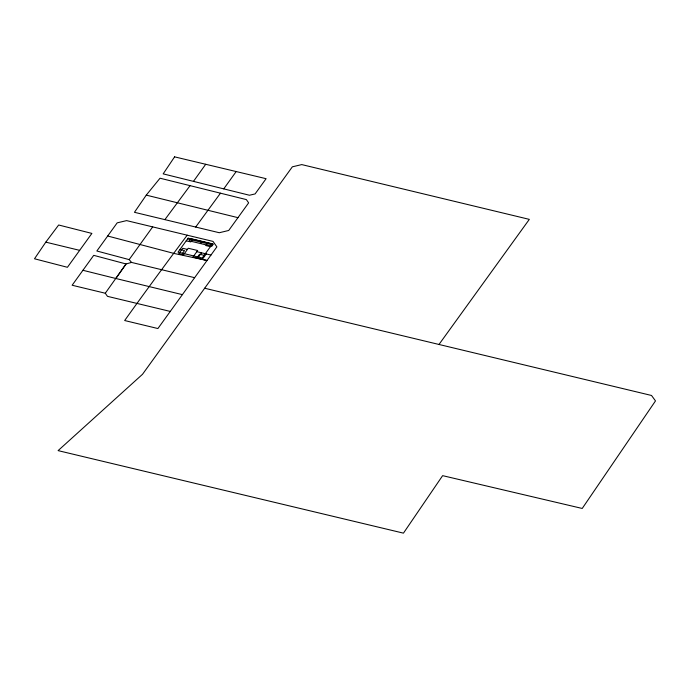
<?xml version="1.0" encoding="UTF-8"?>
<svg xmlns="http://www.w3.org/2000/svg" width="690" height="690" viewBox="0 0 690 690"><rect width="100%" height="100%" fill="white"/><g stroke="black" fill="none" stroke-linecap="round" stroke-linejoin="round"><path stroke-width="1.03" d="M45.799 242.147L58.659 225L91.882 233.418L67.422 267.297L34.5 258.776L45.799 242.147L79.643 250.349M146.263 195.132L134.447 212.304L219.282 232.728L228.709 230.477L248.641 202.86L246.347 199.591L160.028 178.21L146.263 195.132L237.972 217.661M82.929 270.29L115.86 278.501L126.072 263.96L93.711 255.343L72.131 285.246L105.285 293.233L126.054 263.968L131.549 262.424L194.632 277.682M193.467 181.375L205.706 164.272M223.75 188.87L236.187 171.551M187.197 235.187C166.118 263.468 145.176 291.827 124.666 320.531L157.907 328.544L216.884 246.856L213.012 241.405L126.598 220.61L117.188 222.853L96.85 251.005L129.151 259.613L152.688 226.881M182.6 253.264L184.523 250.617L179.935 249.513M192.182 240.016L190.802 241.923L186.214 240.819M200.505 243.553L202.075 241.379M197.65 256.896L199.574 254.239L204.154 255.343M207.233 243.639L205.853 245.554L210.433 246.658M197.616 258.241L201.54 252.807M202.325 259.371L206.25 253.937M439.082 344.336L529.325 219.368L301.754 164.591L292.344 166.825L142.511 374.291L58.098 450.622L403.452 533.146L442.626 475.652L582.222 508.461L655.5 400.899L651.524 395.474L204.663 288.23M220.464 193.183L195.684 227.045M190.061 185.653L164.884 219.627M170.258 311.423L107.459 296.338L105.285 293.233M187.594 238.913L211.813 244.743M187.439 249.409L182.729 248.279L178.805 253.704L183.514 254.843L188.267 248.253L197.676 250.522L192.915 257.103L207.026 260.501L174.009 253.437L107.675 236.014M196.84 251.678L210.95 255.076M115.86 278.501L182.384 294.639M129.151 259.613L131.549 262.424M174.596 156.854L163.168 173.871L249.461 195.244L255.093 193.925L266.107 178.693L174.596 156.854M188.137 238.171L178.02 252.161L202.23 258L212.347 244.001L188.137 238.171M190.785 238.662L189.215 240.836L211.787 246.27L213.357 244.096L190.785 238.662"/></g></svg>
